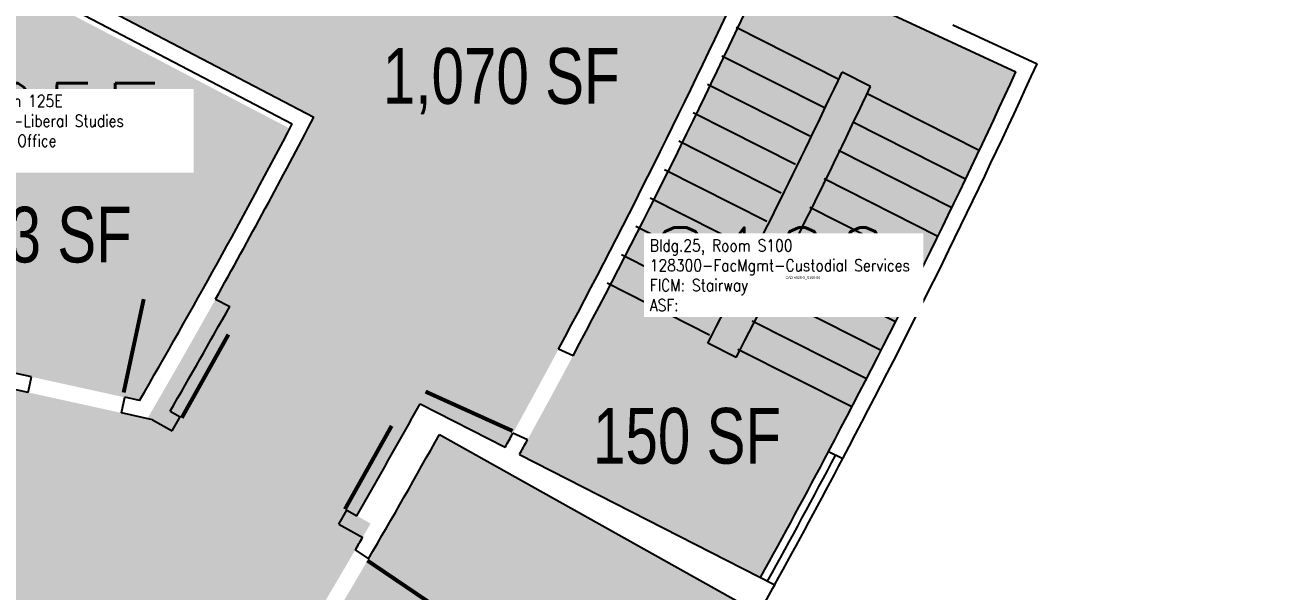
# Model space of a CAD drawing. Header units: inches. Extents: x -325 to 881, y 0 to 3497.
# Drawn here: x -11.7 to 458.7, y 403.7 to 617.1 of the extents above; entities that cross this region are included whole.
import ezdxf
from ezdxf.enums import TextEntityAlignment as Align

# ---------------------------------------------------------------- set-up
doc = ezdxf.new("R2010")
doc.units = ezdxf.units.IN
doc.header["$LTSCALE"] = 10
doc.header["$MEASUREMENT"] = 0
for name, color, linetype in [('A-DOOR', 2, 'CONTINUOUS'), ('A-FLOR', 3, 'CONTINUOUS'), ('A-GLAZ', 1, 'CONTINUOUS'), ('A-GLAZ-SILL', 2, 'CONTINUOUS'), ('A-IDEN-CNUM', 7, 'CONTINUOUS'), ('A-IDEN-RNUM', 7, 'CONTINUOUS'), ('A-IDEN-SNUM', 4, 'CONTINUOUS'), ('A-IDEN-VNUM', 4, 'CONTINUOUS'), ('A-WALL', 5, 'CONTINUOUS'), ('AREA-TEXT', 3, 'CONTINUOUS'), ('Rooms-Category-Color', 7, 'CONTINUOUS'), ('Rooms-College-Color', 7, 'CONTINUOUS'), ('Rooms-Department-Color', 7, 'CONTINUOUS'), ('Rooms-Division-Color', 7, 'CONTINUOUS'), ('Rooms-Information', 7, 'CONTINUOUS')]:
    doc.layers.add(name, color=color, linetype=linetype)
doc.styles.add('AREA', font='arial.ttf', dxfattribs={"width": 0.75, "height": 24})
doc.styles.add('ROOMSNUMBER', font='txt', dxfattribs={"height": 0.03})
doc.styles.add('ROOMVNUMBER', font='simplex.shx', dxfattribs={"width": 0.85})

msp = doc.modelspace()

# ---------------------------------------------------------------- hatches: boundary and pattern name
at = {"layer": 'Rooms-Category-Color', "true_color": 0xadadad}
h = msp.add_hatch(color=253, dxfattribs=at)
edge = h.paths.add_edge_path()
edge.add_line((125.2256472855806, 637.7574656791985), (1.332226272672415, 698.5395680889487))
edge.add_arc((-2305.089007922593, 1834.524642778284), 2570.999999895711, 332.47323414812644, 333.7783019877229, ccw=False)
edge.add_line((-25.13898717239499, 646.3037448199466), (97.13950164243579, 582.3348858933896))
edge.add_arc((-2305.089007777101, 1834.524642533836), 2708.99999964992, 329.7230405341868, 332.46869360911535, ccw=False)
edge.add_line((34.39897107705474, 468.6999850831926), (-109.616141885519, 500.3077602675185))
edge.add_line((-109.616141885519, 500.3077602675185), (-143.3523008488119, 335.2154794977978))
edge.add_line((-143.3523008488119, 335.2154794977978), (-8.862021557986736, 228.84973056335))
edge.add_arc((-2276.852421545545, 1812.192876046204), 2765.999994718594, 325.0801038526055, 329.9985655171372)
edge.add_line((118.5392145887017, 429.1329061528668), (113.3037470765412, 432.0648166369647))
edge.add_arc((-2276.852428065748, 1812.192881163491), 2760.000002910245, 329.9969301754909, 330.3646981617803)
edge.add_arc((-2276.852425370182, 1812.192878221722), 2759.999999112646, 330.364698187191, 331.0049865564031)
edge.add_line((137.2144114896655, 474.3284223536029), (169.294850282371, 457.947885286063))
edge.add_arc((-2276.852426017897, 1812.192878720146), 2795.999999927129, 331.0300489847792, 335.322866785437)
edge.add_line((263.8025277927518, 644.8504245663062), (218.4369051977992, 665.8596072429791))
edge.add_arc((-2305.089008503356, 1834.524643009932), 2781.000000529561, 335.1507680688179, 353.4686771261349)
edge.add_line((457.8618026934564, 1518.195988202468), (362.0307200364769, 1525.17474960722))
edge.add_arc((-2305.089038970495, 1834.52464684194), 2685.000031248517, 352.1032518630827, 353.38402508669355, ccw=False)
edge.add_line((354.4498415440321, 1465.636979880743), (290.1409801952541, 1475.106920868158))
edge.add_arc((-2305.089008024933, 1834.524642925533), 2619.99996005463, 349.884295059514, 352.11516703823855, ccw=False)
edge.add_line((274.1832477338612, 1374.356824234128), (338.5186968818307, 1364.88296799548))
edge.add_arc((-2305.089007145734, 1834.5246419502), 2684.999999014689, 349.7174347496138, 349.9263988802712, ccw=False)
edge.add_line((336.7882829904556, 1355.24457917735), (360.4028286114335, 1350.960511556827))
edge.add_arc((-2305.089007928386, 1834.524642872849), 2708.999999954935, 333.78284252823477, 349.71743473298585, ccw=False)
at = {"layer": 'Rooms-Category-Color', "true_color": 0xfa9ba3}
h = msp.add_hatch(color=241, dxfattribs=at)
edge = h.paths.add_edge_path()
edge.add_arc((-2305.089008184441, 1834.524642799107), 2703.000000132732, 329.8155927441813, 332.2993977341043)
edge.add_line((88.116754822433, 578.0314368372783), (-48.50804145634174, 649.5054335910827))
edge.add_line((-48.50804145634174, 649.5054335910827), (-79.10912948101759, 499.7550301551819))
edge.add_line((-79.10912948101759, 499.7550301551819), (31.41572018712759, 475.4975440939888))
at = {"layer": 'Rooms-Category-Color', "true_color": 0xadadad}
h = msp.add_hatch(color=253, dxfattribs=at)
edge = h.paths.add_edge_path()
edge.add_line((361.8039597719908, 599.4651775024831), (269.2470526434481, 642.3290215227753))
edge.add_arc((-2276.852426019424, 1812.192878982593), 2802.00000004249, 331.0341634050599, 335.322498259072, ccw=False)
edge.add_line((174.6415444090962, 455.2178190825507), (265.5334482416511, 408.8076621852815))
edge.add_arc((-2276.852426047643, 1812.192878597052), 2903.999999901662, 331.1015059831755, 335.3164664038089)
at = {"layer": 'Rooms-Category-Color', "true_color": 0xfa9ba3}
h = msp.add_hatch(color=241, dxfattribs=at)
edge = h.paths.add_edge_path()
edge.add_line((259.6692813634872, 398.2361511262134), (144.4987123981118, 462.7327407281846))
edge.add_arc((-2276.852426063449, 1812.192878843956), 2772.000000016691, 324.94846352918273, 330.8683331725827, ccw=False)
edge.add_line((-7.594011124223471, 220.1971984729171), (74.1107391603291, 155.5784988636151))
edge.add_arc((124.399238926791, 112.7913185615806), 66.02784266474445, 139.6077235306129, 150.0511459700148)
edge.add_line((67.188002217561, 145.7541825324297), (89.15528613701463, 128.3806844623759))
edge.add_arc((-2276.852428541888, 1812.192880347278), 2904.000002915086, 324.5617554407913, 330.8629892948821)
at = {"layer": 'Rooms-College-Color', "true_color": 0xadadad}
h = msp.add_hatch(color=253, dxfattribs=at)
edge = h.paths.add_edge_path()
edge.add_line((125.2256472855806, 637.7574656791985), (1.332226272672415, 698.5395680889487))
edge.add_arc((-2305.089007922593, 1834.524642778284), 2570.999999895711, 332.47323414812644, 333.7783019877229, ccw=False)
edge.add_line((-25.13898717239499, 646.3037448199466), (97.13950164243579, 582.3348858933896))
edge.add_arc((-2305.089007777101, 1834.524642533836), 2708.99999964992, 329.7230405341868, 332.46869360911535, ccw=False)
edge.add_line((34.39897107705474, 468.6999850831926), (-109.616141885519, 500.3077602675185))
edge.add_line((-109.616141885519, 500.3077602675185), (-143.3523008488119, 335.2154794977978))
edge.add_line((-143.3523008488119, 335.2154794977978), (-8.862021557986736, 228.84973056335))
edge.add_arc((-2276.852421545545, 1812.192876046204), 2765.999994718594, 325.0801038526055, 329.9985655171372)
edge.add_line((118.5392145887017, 429.1329061528668), (113.3037470765412, 432.0648166369647))
edge.add_arc((-2276.852428065748, 1812.192881163491), 2760.000002910245, 329.9969301754909, 330.3646981617803)
edge.add_arc((-2276.852425370182, 1812.192878221722), 2759.999999112646, 330.364698187191, 331.0049865564031)
edge.add_line((137.2144114896655, 474.3284223536029), (169.294850282371, 457.947885286063))
edge.add_arc((-2276.852426017897, 1812.192878720146), 2795.999999927129, 331.0300489847792, 335.322866785437)
edge.add_line((263.8025277927518, 644.8504245663062), (218.4369051977992, 665.8596072429791))
edge.add_arc((-2305.089008503356, 1834.524643009932), 2781.000000529561, 335.1507680688179, 353.4686771261349)
edge.add_line((457.8618026934564, 1518.195988202468), (362.0307200364769, 1525.17474960722))
edge.add_arc((-2305.089038970495, 1834.52464684194), 2685.000031248517, 352.1032518630827, 353.38402508669355, ccw=False)
edge.add_line((354.4498415440321, 1465.636979880743), (290.1409801952541, 1475.106920868158))
edge.add_arc((-2305.089008024933, 1834.524642925533), 2619.99996005463, 349.884295059514, 352.11516703823855, ccw=False)
edge.add_line((274.1832477338612, 1374.356824234128), (338.5186968818307, 1364.88296799548))
edge.add_arc((-2305.089007145734, 1834.5246419502), 2684.999999014689, 349.7174347496138, 349.9263988802712, ccw=False)
edge.add_line((336.7882829904556, 1355.24457917735), (360.4028286114335, 1350.960511556827))
edge.add_arc((-2305.089007928386, 1834.524642872849), 2708.999999954935, 333.78284252823477, 349.71743473298585, ccw=False)
at = {"layer": 'Rooms-College-Color', "true_color": 0xffe090}
h = msp.add_hatch(color=41, dxfattribs=at)
edge = h.paths.add_edge_path()
edge.add_arc((-2305.089008184441, 1834.524642799107), 2703.000000132732, 329.8155927441813, 332.2993977341043)
edge.add_line((88.116754822433, 578.0314368372783), (-48.50804145634174, 649.5054335910827))
edge.add_line((-48.50804145634174, 649.5054335910827), (-79.10912948101759, 499.7550301551819))
edge.add_line((-79.10912948101759, 499.7550301551819), (31.41572018712759, 475.4975440939888))
at = {"layer": 'Rooms-College-Color', "true_color": 0xadadad}
h = msp.add_hatch(color=253, dxfattribs=at)
edge = h.paths.add_edge_path()
edge.add_line((361.8039597719908, 599.4651775024831), (269.2470526434481, 642.3290215227753))
edge.add_arc((-2276.852426019424, 1812.192878982593), 2802.00000004249, 331.0341634050599, 335.322498259072, ccw=False)
edge.add_line((174.6415444090962, 455.2178190825507), (265.5334482416511, 408.8076621852815))
edge.add_arc((-2276.852426047643, 1812.192878597052), 2903.999999901662, 331.1015059831755, 335.3164664038089)
at = {"layer": 'Rooms-College-Color', "true_color": 0xffe090}
h = msp.add_hatch(color=41, dxfattribs=at)
edge = h.paths.add_edge_path()
edge.add_line((259.6692813634872, 398.2361511262134), (144.4987123981118, 462.7327407281846))
edge.add_arc((-2276.852426063449, 1812.192878843956), 2772.000000016691, 324.94846352918273, 330.8683331725827, ccw=False)
edge.add_line((-7.594011124223471, 220.1971984729171), (74.1107391603291, 155.5784988636151))
edge.add_arc((124.399238926791, 112.7913185615806), 66.02784266474445, 139.6077235306129, 150.0511459700148)
edge.add_line((67.188002217561, 145.7541825324297), (89.15528613701463, 128.3806844623759))
edge.add_arc((-2276.852428541888, 1812.192880347278), 2904.000002915086, 324.5617554407913, 330.8629892948821)
at = {"layer": 'Rooms-Department-Color', "true_color": 0xacacac}
h = msp.add_hatch(color=253, dxfattribs=at)
edge = h.paths.add_edge_path()
edge.add_line((125.2256472855806, 637.7574656791985), (1.332226272672415, 698.5395680889487))
edge.add_arc((-2305.089007922593, 1834.524642778284), 2570.999999895711, 332.47323414812644, 333.7783019877229, ccw=False)
edge.add_line((-25.13898717239499, 646.3037448199466), (97.13950164243579, 582.3348858933896))
edge.add_arc((-2305.089007777101, 1834.524642533836), 2708.99999964992, 329.7230405341868, 332.46869360911535, ccw=False)
edge.add_line((34.39897107705474, 468.6999850831926), (-109.616141885519, 500.3077602675185))
edge.add_line((-109.616141885519, 500.3077602675185), (-143.3523008488119, 335.2154794977978))
edge.add_line((-143.3523008488119, 335.2154794977978), (-8.862021557986736, 228.84973056335))
edge.add_arc((-2276.852421545545, 1812.192876046204), 2765.999994718594, 325.0801038526055, 329.9985655171372)
edge.add_line((118.5392145887017, 429.1329061528668), (113.3037470765412, 432.0648166369647))
edge.add_arc((-2276.852428065748, 1812.192881163491), 2760.000002910245, 329.9969301754909, 330.3646981617803)
edge.add_arc((-2276.852425370182, 1812.192878221722), 2759.999999112646, 330.364698187191, 331.0049865564031)
edge.add_line((137.2144114896655, 474.3284223536029), (169.294850282371, 457.947885286063))
edge.add_arc((-2276.852426017897, 1812.192878720146), 2795.999999927129, 331.0300489847792, 335.322866785437)
edge.add_line((263.8025277927518, 644.8504245663062), (218.4369051977992, 665.8596072429791))
edge.add_arc((-2305.089008503356, 1834.524643009932), 2781.000000529561, 335.1507680688179, 353.4686771261349)
edge.add_line((457.8618026934564, 1518.195988202468), (362.0307200364769, 1525.17474960722))
edge.add_arc((-2305.089038970495, 1834.52464684194), 2685.000031248517, 352.1032518630827, 353.38402508669355, ccw=False)
edge.add_line((354.4498415440321, 1465.636979880743), (290.1409801952541, 1475.106920868158))
edge.add_arc((-2305.089008024933, 1834.524642925533), 2619.99996005463, 349.884295059514, 352.11516703823855, ccw=False)
edge.add_line((274.1832477338612, 1374.356824234128), (338.5186968818307, 1364.88296799548))
edge.add_arc((-2305.089007145734, 1834.5246419502), 2684.999999014689, 349.7174347496138, 349.9263988802712, ccw=False)
edge.add_line((336.7882829904556, 1355.24457917735), (360.4028286114335, 1350.960511556827))
edge.add_arc((-2305.089007928386, 1834.524642872849), 2708.999999954935, 333.78284252823477, 349.71743473298585, ccw=False)
at = {"layer": 'Rooms-Department-Color', "true_color": 0xffe090}
h = msp.add_hatch(color=41, dxfattribs=at)
edge = h.paths.add_edge_path()
edge.add_arc((-2305.089008184441, 1834.524642799107), 2703.000000132732, 329.8155927441813, 332.2993977341043)
edge.add_line((88.116754822433, 578.0314368372783), (-48.50804145634174, 649.5054335910827))
edge.add_line((-48.50804145634174, 649.5054335910827), (-79.10912948101759, 499.7550301551819))
edge.add_line((-79.10912948101759, 499.7550301551819), (31.41572018712759, 475.4975440939888))
at = {"layer": 'Rooms-Department-Color', "true_color": 0xacacac}
h = msp.add_hatch(color=253, dxfattribs=at)
edge = h.paths.add_edge_path()
edge.add_line((361.8039597719908, 599.4651775024831), (269.2470526434481, 642.3290215227753))
edge.add_arc((-2276.852426019424, 1812.192878982593), 2802.00000004249, 331.0341634050599, 335.322498259072, ccw=False)
edge.add_line((174.6415444090962, 455.2178190825507), (265.5334482416511, 408.8076621852815))
edge.add_arc((-2276.852426047643, 1812.192878597052), 2903.999999901662, 331.1015059831755, 335.3164664038089)
at = {"layer": 'Rooms-Department-Color', "true_color": 0xffe090}
h = msp.add_hatch(color=41, dxfattribs=at)
edge = h.paths.add_edge_path()
edge.add_line((259.6692813634872, 398.2361511262134), (144.4987123981118, 462.7327407281846))
edge.add_arc((-2276.852426063449, 1812.192878843956), 2772.000000016691, 324.94846352918273, 330.8683331725827, ccw=False)
edge.add_line((-7.594011124223471, 220.1971984729171), (74.1107391603291, 155.5784988636151))
edge.add_arc((124.399238926791, 112.7913185615806), 66.02784266474445, 139.6077235306129, 150.0511459700148)
edge.add_line((67.188002217561, 145.7541825324297), (89.15528613701463, 128.3806844623759))
edge.add_arc((-2276.852428541888, 1812.192880347278), 2904.000002915086, 324.5617554407913, 330.8629892948821)
at = {"layer": 'Rooms-Division-Color', "true_color": 0xadadad}
h = msp.add_hatch(color=253, dxfattribs=at)
edge = h.paths.add_edge_path()
edge.add_line((125.2256472855806, 637.7574656791985), (1.332226272672415, 698.5395680889487))
edge.add_arc((-2305.089007922593, 1834.524642778284), 2570.999999895711, 332.47323414812644, 333.7783019877229, ccw=False)
edge.add_line((-25.13898717239499, 646.3037448199466), (97.13950164243579, 582.3348858933896))
edge.add_arc((-2305.089007777101, 1834.524642533836), 2708.99999964992, 329.7230405341868, 332.46869360911535, ccw=False)
edge.add_line((34.39897107705474, 468.6999850831926), (-109.616141885519, 500.3077602675185))
edge.add_line((-109.616141885519, 500.3077602675185), (-143.3523008488119, 335.2154794977978))
edge.add_line((-143.3523008488119, 335.2154794977978), (-8.862021557986736, 228.84973056335))
edge.add_arc((-2276.852421545545, 1812.192876046204), 2765.999994718594, 325.0801038526055, 329.9985655171372)
edge.add_line((118.5392145887017, 429.1329061528668), (113.3037470765412, 432.0648166369647))
edge.add_arc((-2276.852428065748, 1812.192881163491), 2760.000002910245, 329.9969301754909, 330.3646981617803)
edge.add_arc((-2276.852425370182, 1812.192878221722), 2759.999999112646, 330.364698187191, 331.0049865564031)
edge.add_line((137.2144114896655, 474.3284223536029), (169.294850282371, 457.947885286063))
edge.add_arc((-2276.852426017897, 1812.192878720146), 2795.999999927129, 331.0300489847792, 335.322866785437)
edge.add_line((263.8025277927518, 644.8504245663062), (218.4369051977992, 665.8596072429791))
edge.add_arc((-2305.089008503356, 1834.524643009932), 2781.000000529561, 335.1507680688179, 353.4686771261349)
edge.add_line((457.8618026934564, 1518.195988202468), (362.0307200364769, 1525.17474960722))
edge.add_arc((-2305.089038970495, 1834.52464684194), 2685.000031248517, 352.1032518630827, 353.38402508669355, ccw=False)
edge.add_line((354.4498415440321, 1465.636979880743), (290.1409801952541, 1475.106920868158))
edge.add_arc((-2305.089008024933, 1834.524642925533), 2619.99996005463, 349.884295059514, 352.11516703823855, ccw=False)
edge.add_line((274.1832477338612, 1374.356824234128), (338.5186968818307, 1364.88296799548))
edge.add_arc((-2305.089007145734, 1834.5246419502), 2684.999999014689, 349.7174347496138, 349.9263988802712, ccw=False)
edge.add_line((336.7882829904556, 1355.24457917735), (360.4028286114335, 1350.960511556827))
edge.add_arc((-2305.089007928386, 1834.524642872849), 2708.999999954935, 333.78284252823477, 349.71743473298585, ccw=False)
at = {"layer": 'Rooms-Division-Color', "true_color": 0xffe090}
h = msp.add_hatch(color=41, dxfattribs=at)
edge = h.paths.add_edge_path()
edge.add_arc((-2305.089008184441, 1834.524642799107), 2703.000000132732, 329.8155927441813, 332.2993977341043)
edge.add_line((88.116754822433, 578.0314368372783), (-48.50804145634174, 649.5054335910827))
edge.add_line((-48.50804145634174, 649.5054335910827), (-79.10912948101759, 499.7550301551819))
edge.add_line((-79.10912948101759, 499.7550301551819), (31.41572018712759, 475.4975440939888))
at = {"layer": 'Rooms-Division-Color', "true_color": 0xadadad}
h = msp.add_hatch(color=253, dxfattribs=at)
edge = h.paths.add_edge_path()
edge.add_line((361.8039597719908, 599.4651775024831), (269.2470526434481, 642.3290215227753))
edge.add_arc((-2276.852426019424, 1812.192878982593), 2802.00000004249, 331.0341634050599, 335.322498259072, ccw=False)
edge.add_line((174.6415444090962, 455.2178190825507), (265.5334482416511, 408.8076621852815))
edge.add_arc((-2276.852426047643, 1812.192878597052), 2903.999999901662, 331.1015059831755, 335.3164664038089)
at = {"layer": 'Rooms-Division-Color', "true_color": 0xffe090}
h = msp.add_hatch(color=41, dxfattribs=at)
edge = h.paths.add_edge_path()
edge.add_line((259.6692813634872, 398.2361511262134), (144.4987123981118, 462.7327407281846))
edge.add_arc((-2276.852426063449, 1812.192878843956), 2772.000000016691, 324.94846352918273, 330.8683331725827, ccw=False)
edge.add_line((-7.594011124223471, 220.1971984729171), (74.1107391603291, 155.5784988636151))
edge.add_arc((124.399238926791, 112.7913185615806), 66.02784266474445, 139.6077235306129, 150.0511459700148)
edge.add_line((67.188002217561, 145.7541825324297), (89.15528613701463, 128.3806844623759))
edge.add_arc((-2276.852428541888, 1812.192880347278), 2904.000002915086, 324.5617554407913, 330.8629892948821)

# ---------------------------------------------------------------- linework, layer by layer
at = {"layer": 'A-DOOR'}
for points in [[(25.47974555566907, 478.5415070783347, 1.5, 1.5, 0), (33.0239634141326, 513.7421431057155, 0, 0, 0), (33.75730999186635, 513.5849719215184, 0, 0, 0.414213562373095), (-8.987543888390064, 485.9285537274554, 0, 0, 0.414213562373095)], [(47.37125750631094, 468.9876240128651, 1.5, 1.5, 0), (64.96120119094849, 500.3977160453796, 0, 0, 0), (64.30682426691055, 500.7641732012853, 0, 0, -0.414213562373095), (78.12697261199355, 451.7641374729574, 0, 0, -0.414213562373095)], [(172.0506406165659, 464.0410865033045, 1.5, 1.5, 0), (139.2494256533682, 478.8761900626123, 0, 0, 0), (138.9403609894216, 478.1928314119577, 0, 0, -0.414213562373095), (186.5766795091331, 496.1589428214356, 0, 0, -0.414213562373095)], [(108.8826877400279, 434.5406509609893, 1.5, 1.5, 0), (126.4726314134896, 465.9507429962978, 0, 0, 0), (127.1270083263516, 465.5842858348042, 0, 0, 0.414213562373095), (78.12697262316942, 451.7641374701634, 0, 0, 0.414213562373095)], [(117.3309949524701, 415.1994681190699, 1.5, 1.5, 0), (147.1393282748759, 395.013748800382, 0, 0, 0), (147.5598640926182, 395.6347557501867, 0, 0, -0.414213562373095), (97.56581144034863, 386.012141735293, 0, 0, -0.414213562373095)]]:
    msp.add_lwpolyline(points, format="xyseb", dxfattribs=at)
at = {"layer": 'A-FLOR'}
for p, q in [((294.9852267801762, 596.5891295475885), (256.3592720590532, 616.0980320228264)), ((289.5752422884107, 585.8778239618987), (250.9492875672877, 605.3867264399305)), ((284.1652577742934, 575.1665183566511), (245.5393030531704, 594.6754208318889)), ((347.978102132678, 569.8238924732432), (305.6975774243474, 591.178617272526)), ((278.7552732713521, 564.4552127541974), (240.1293185502291, 583.9641152266413)), ((342.820509608835, 558.9851106684655), (300.287592921406, 580.4673116728663)), ((273.3452887795866, 553.7439071573317), (234.7193340472877, 573.2528096269816)), ((337.6186245940626, 548.1686997525394), (294.8776084072888, 569.7560060676187)), ((267.9353042654693, 543.0326015381142), (229.3093495555222, 562.5415040384978)), ((332.3724577836692, 537.3746543386951), (289.4676239155233, 559.0447004539892)), ((262.5253197737038, 532.3212959468365), (223.8993650525808, 551.8301984304562)), ((327.0820176042616, 526.6029702164233), (284.0576394125819, 548.3333948543295)), ((257.1153352595866, 521.6099903443828), (218.4893805496395, 541.1188928196207)), ((321.7473101355135, 515.8536442732438), (278.6476548984647, 537.6220892490819)), ((251.7053507566452, 510.8986847447231), (213.079396057874, 530.407587222755)), ((316.3683392442763, 505.1266745338216), (273.2376704178751, 526.9107836438343)), ((246.2953662537038, 500.1873791394755), (207.6694115325809, 519.6962816230953)), ((310.9451065398753, 494.4220602521673), (267.8276859037578, 516.1994780357927)), ((305.4776113070548, 483.7398017160594), (262.4177014008164, 505.488172438927)), ((299.9658506289124, 473.0799004258588), (257.0077169202268, 494.7768668225035))]:
    msp.add_line(p, q, dxfattribs=at)
at = {"layer": 'A-GLAZ'}
msp.add_arc((-2276.852426066995, 1812.192878806964), 2907, 331.1015059767509, 332.168835672257, dxfattribs=at)
at = {"layer": 'A-GLAZ-SILL'}
for radius in [2904, 2910]:
    msp.add_arc((-2276.852426066995, 1812.192878806964), radius, 331.1015059767509, 332.168835672257, dxfattribs=at)
at = {"layer": 'A-WALL'}
for p, q in [((-65.30850904807448, 660.5425594216213), (89.04208943992853, 579.7954735429958)), ((-25.1406509578228, 646.300552373752), (97.13783761113882, 582.3316935840994)), ((269.2470526434481, 642.3290215227753), (361.8039597719908, 599.465177513659)), ((338.0094415359199, 617.0967862308025), (369.7485485337675, 602.3981518931687)), ((306.9788919389248, 593.8923955410719), (296.2636350207031, 599.3043757304549)), ((60.0990023240447, 513.7041873112321), (65.44639096409082, 510.9737665168941)), ((-10.56496228650212, 478.5684625357389), (-109.616141885519, 500.3077602675185)), ((-9.307577434927225, 484.4353062724695), (-79.10912946984172, 499.7550301523879)), ((194.863544460386, 492.4110176442191), (189.3848305977881, 494.8888919390738)), ((256.3111687637866, 491.7677392065525), (245.5989806056023, 497.1781694674864)), ((-10.56496228650212, 478.5684625357389), (-9.307577434927225, 484.4353062724695)), ((24.59853110834956, 470.8509405981749), (25.8559159822762, 476.7177843209356)), ((31.41572017595172, 475.4975440632552), (25.8559159822762, 476.7177843209356)), ((36.38253054767847, 468.2646425412968), (24.59853110834956, 470.8509405981749)), ((42.95037388801575, 471.4633598858491), (46.71688058227301, 469.3540811128914)), ((137.2144114896655, 474.3284223536029), (169.294850282371, 457.947885286063)), ((36.38253054767847, 468.2646425412968), (43.78522329032421, 464.1190657708794)), ((43.78522329032421, 464.1190657708794), (46.71688058227301, 469.3540811128914)), ((144.4987123981118, 462.7327407281846), (264.9043067246675, 395.3044882239774)), ((177.6580999642611, 460.6818438610062), (172.1742726825178, 463.1620308291167)), ((291.195435192436, 456.3366245124489), (296.5396304838359, 453.607834241353)), ((174.6415444090962, 455.2178190825507), (270.8799236118793, 406.0777076818049)), ((106.6054073832929, 428.9391784854233), (109.5370646752417, 434.1741938134655)), ((109.5370646752417, 434.1741938134655), (113.3037470877171, 432.0648166481405)), ((106.6054073832929, 428.9391784742475), (115.6075573079288, 423.8978908220306)), ((112.7721706330776, 419.1924169175327), (117.7515307590365, 415.8204750772566))]:
    msp.add_line(p, q, dxfattribs=at)
for centre, radius, start, end in [((-2276.852426066995, 1812.192878806964), 2796, 331.8917583488749, 335.3228667865211), ((-2276.852426066995, 1812.192878806964), 2802, 331.8998477086785, 335.3224982735616), ((-2276.852426066995, 1812.192878806964), 2910, 332.168835672257, 335.4342613047294), ((-2276.852426066995, 1812.192878806964), 2844.64844659808, 332.4658830566729, 334.7622385978405), ((-2276.852426066995, 1812.192878806964), 2904, 332.1672199904253, 335.3164663974043), ((-2276.852426066995, 1812.192878806964), 2856.64844659808, 332.4689793117584, 334.7556867399119), ((-2305.089007984847, 1834.524642876349), 2703, 329.8155927401117, 332.3416224064875), ((-2305.089007984847, 1834.524642876349), 2709, 330.8191722171775, 332.4686174691643), ((-2305.089007973671, 1834.524642879143), 2715, 329.8643891519462, 330.8238850862778), ((-2276.852426066995, 1812.192878806964), 2760, 329.9969302041169, 331.0049865400511), ((-2276.852426066995, 1812.192878806964), 2772, 329.7521309877605, 330.8683331707693), ((-2276.852426066995, 1812.192878806964), 2796, 331.030048976321, 331.1521073384864), ((-2276.852426066995, 1812.192878806964), 2802, 331.0341634087803, 331.1617888315845), ((-2276.852426066995, 1812.192878806964), 2766, 329.7605110417127, 329.8742670709428), ((-2276.852426066995, 1812.192878806964), 2910, 330.8627579162409, 331.1053201964552)]:
    msp.add_arc(centre, radius, start, end, dxfattribs=at)

# ---------------------------------------------------------------- texts
at = {"layer": 'A-IDEN-CNUM', "style": 'ROOMSNUMBER'}
msp.add_text('CAD #025-0_S100-00', height=0.96, dxfattribs=at).set_placement((274.9698702581227, 521.3771590534598))
at = {"layer": 'A-IDEN-RNUM', "style": 'ROOMSNUMBER'}
msp.add_text('S100-00', height=0.96, dxfattribs=at).set_placement((274.9698702581227, 524.3771590534598))
at = {"layer": 'A-IDEN-SNUM', "style": 'ROOMSNUMBER'}
msp.add_text('0250S10000', height=0.96, dxfattribs=at).set_placement((274.9698702581227, 524.3771590534598))
at = {"layer": 'A-IDEN-VNUM', "style": 'ROOMVNUMBER', "width": 0.85}
for s, p in [('125E', (-51.16962182988207, 563.6981036509387)), ('S100', (223.79034325666, 509.2261880584992))]:
    msp.add_text(s, height=31.5, rotation=359.9999999999868, dxfattribs=at).set_placement(p)
at = {"layer": 'AREA-TEXT', "style": 'AREA', "width": 0.75}
for s, p in [('1,070 SF', (167.7977854404598, 597.8622137401253)), ('123 SF', (-6.909879639744759, 538.0605108407326)), ('150 SF', (237.8190511390567, 462.2172658378258))]:
    msp.add_text(s, height=21, dxfattribs=at).set_placement(p, align=Align.MIDDLE_CENTER)

# ---------------------------------------------------------------- next in the draw order: texts
at = {"layer": 'Rooms-Information', "char_height": 4.5, "width": 100.8, "attachment_point": 7, "style": 'ROOMVNUMBER', "bg_fill": 3, "box_fill_scale": 1.5, "bg_fill_color": 256, "bg_fill_true_color": 13158600, "bg_fill_transparency": 0}
for s, insert in [('Bldg.25, Room 125E^M^J109400-CSM-Liberal Studies^M^JFICM: Faculty Office^M^JASF: 144', (-51.16962182988207, 563.6981036509387)), ('Bldg.25, Room S100^M^J128300-FacMgmt-Custodial Services^M^JFICM: Stairway^M^JASF: ', (223.79034325666, 509.2261880584992))]:
    msp.add_mtext(s, dxfattribs=dict(at, insert=insert))

doc.saveas('drawing.dxf')
